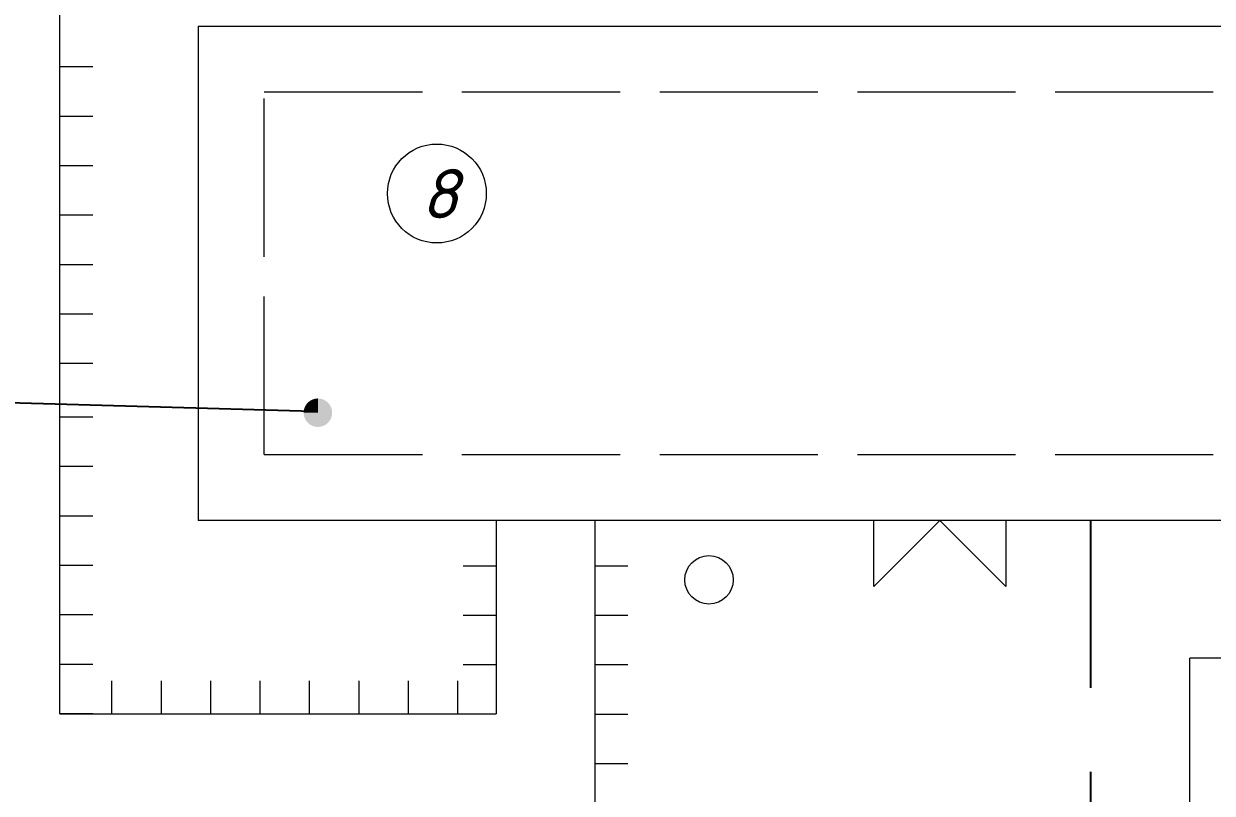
# Model space of a CAD drawing. Header units: millimetres. Extents: x 27137 to 30937, y -4667 to -569.
# Drawn here: x 28989.01 to 29025.07, y -2539.33 to -2515.99 of the extents above; entities that cross this region are included whole.
import ezdxf

# ---------------------------------------------------------------- set-up
doc = ezdxf.new("R2010")
doc.units = ezdxf.units.MM
doc.header["$LTSCALE"] = 0.4
doc.linetypes.add('ACAD_ISO02W100', pattern=[15, 12, -3])
doc.linetypes.add('штриховаяX2', pattern=[38.1, 25.4, -12.7])
doc.styles.add('Isocpeur', font='isocpeui.ttf', dxfattribs={"height": 2.5})

msp = doc.modelspace()

# ---------------------------------------------------------------- hatches: boundary and pattern name
at = {"lineweight": 15}
h = msp.add_hatch(color=256, dxfattribs=at)
h.dxf.hatch_style = 1
h.paths.add_polyline_path([(28997.5031, -2527.7852), (28997.9356, -2527.7852), (28998.3682, -2527.7852, -1)])
h.paths.add_polyline_path([(28997.9356, -2527.3527, -0.4142136), (28998.3682, -2527.7852), (28997.9356, -2527.7852)])
h = msp.add_hatch(color=256, dxfattribs=at)
h.dxf.hatch_style = 1
h.paths.add_polyline_path([(28997.9356, -2527.3527), (28997.9356, -2527.7852), (28997.5031, -2527.7852, -0.4142136)])

# ---------------------------------------------------------------- linework, layer by layer
at = {"lineweight": 15, "ltscale": 0.5}
msp.add_line((28990.1098, -2536.9192), (28990.1093, -2513.0369), dxfattribs=at)
at = {"lineweight": 15}
for p, q in [((28994.3071, -2516.0555), (29039.3071, -2516.0555)), ((28994.3071, -2516.0555), (29039.3071, -2516.0555)), ((28994.3071, -2516.0555), (28994.3071, -2531.0555)), ((28991.1091, -2517.2954), (28990.1091, -2517.2954)), ((28991.1091, -2517.2954), (28990.1091, -2517.2954)), ((28991.1091, -2517.2954), (28990.1091, -2517.2954)), ((28991.1091, -2517.2954), (28990.1091, -2517.2954)), ((28991.1091, -2517.2954), (28990.1091, -2517.2954)), ((28991.1091, -2517.2954), (28990.1091, -2517.2954)), ((28991.1091, -2517.2954), (28990.1091, -2517.2954)), ((28991.1091, -2517.2954), (28990.1091, -2517.2954)), ((28991.1091, -2517.2954), (28990.1091, -2517.2954)), ((28991.1091, -2517.2954), (28990.1091, -2517.2954)), ((28991.1091, -2517.2954), (28990.1091, -2517.2954)), ((28991.1091, -2517.2954), (28990.1091, -2517.2954)), ((28991.1091, -2517.2954), (28990.1091, -2517.2954)), ((28991.1091, -2517.2954), (28990.1091, -2517.2954)), ((28991.1091, -2517.2954), (28990.1091, -2517.2954)), ((28991.1091, -2517.2954), (28990.1091, -2517.2954)), ((28991.1091, -2517.2954), (28990.1091, -2517.2954)), ((28991.1091, -2518.7954), (28990.1091, -2518.7954)), ((28991.1091, -2518.7954), (28990.1091, -2518.7954)), ((28991.1091, -2518.7954), (28990.1091, -2518.7954)), ((28991.1091, -2518.7954), (28990.1091, -2518.7954)), ((28991.1091, -2518.7954), (28990.1091, -2518.7954)), ((28991.1091, -2518.7954), (28990.1091, -2518.7954)), ((28991.1091, -2518.7954), (28990.1091, -2518.7954)), ((28991.1091, -2518.7954), (28990.1091, -2518.7954)), ((28991.1091, -2518.7954), (28990.1091, -2518.7954)), ((28991.1091, -2518.7954), (28990.1091, -2518.7954)), ((28991.1091, -2518.7954), (28990.1091, -2518.7954)), ((28991.1091, -2520.2954), (28990.1091, -2520.2954)), ((28991.1091, -2520.2954), (28990.1091, -2520.2954)), ((28991.1091, -2520.2954), (28990.1091, -2520.2954)), ((28991.1091, -2520.2954), (28990.1091, -2520.2954)), ((28991.1091, -2520.2954), (28990.1091, -2520.2954)), ((28991.1091, -2520.2954), (28990.1091, -2520.2954)), ((28991.1091, -2520.2954), (28990.1091, -2520.2954)), ((28991.1091, -2520.2954), (28990.1091, -2520.2954)), ((28991.1091, -2520.2954), (28990.1091, -2520.2954)), ((28991.1091, -2520.2954), (28990.1091, -2520.2954)), ((28991.1091, -2520.2954), (28990.1091, -2520.2954)), ((28991.1091, -2520.2954), (28990.1091, -2520.2954)), ((28991.1091, -2520.2954), (28990.1091, -2520.2954)), ((28991.1091, -2521.7954), (28990.1091, -2521.7954)), ((28991.1091, -2521.7954), (28990.1091, -2521.7954)), ((28991.1091, -2521.7954), (28990.1091, -2521.7954)), ((28991.1091, -2521.7954), (28990.1091, -2521.7954)), ((28991.1091, -2521.7954), (28990.1091, -2521.7954)), ((28991.1091, -2521.7954), (28990.1091, -2521.7954)), ((28991.1091, -2521.7954), (28990.1091, -2521.7954)), ((28991.1091, -2521.7954), (28990.1091, -2521.7954)), ((28991.1091, -2521.7954), (28990.1091, -2521.7954)), ((28991.1091, -2521.7954), (28990.1091, -2521.7954)), ((28991.1091, -2521.7954), (28990.1091, -2521.7954)), ((28991.1091, -2521.7954), (28990.1091, -2521.7954)), ((28991.1091, -2521.7954), (28990.1091, -2521.7954)), ((28991.1091, -2521.7954), (28990.1091, -2521.7954)), ((28991.1091, -2521.7954), (28990.1091, -2521.7954)), ((28991.1091, -2521.7954), (28990.1091, -2521.7954)), ((28991.1091, -2521.7954), (28990.1091, -2521.7954)), ((28991.1098, -2521.7954), (28990.1098, -2521.7954)), ((28991.1098, -2521.7954), (28990.1098, -2521.7954)), ((28991.1098, -2521.7954), (28990.1098, -2521.7954)), ((28991.1098, -2521.7954), (28990.1098, -2521.7954)), ((28991.1098, -2521.7954), (28990.1098, -2521.7954)), ((28991.1098, -2521.7954), (28990.1098, -2521.7954)), ((28991.1098, -2521.7954), (28990.1098, -2521.7954)), ((28991.1098, -2521.7954), (28990.1098, -2521.7954)), ((28991.1098, -2521.7954), (28990.1098, -2521.7954)), ((28991.1098, -2521.7954), (28990.1098, -2521.7954)), ((28991.1098, -2521.7954), (28990.1098, -2521.7954)), ((28991.1098, -2521.7954), (28990.1098, -2521.7954)), ((28991.1098, -2521.7954), (28990.1098, -2521.7954)), ((28991.1098, -2521.7954), (28990.1098, -2521.7954)), ((28991.1098, -2521.7954), (28990.1098, -2521.7954)), ((28991.1098, -2521.7954), (28990.1098, -2521.7954)), ((28991.1098, -2521.7954), (28990.1098, -2521.7954)), ((28991.1098, -2521.7954), (28990.1098, -2521.7954)), ((28991.1098, -2521.7954), (28990.1098, -2521.7954)), ((28991.1098, -2521.7954), (28990.1098, -2521.7954)), ((28991.1098, -2521.7954), (28990.1098, -2521.7954)), ((28991.1098, -2521.7954), (28990.1098, -2521.7954)), ((28991.1098, -2521.7954), (28990.1098, -2521.7954)), ((28991.1098, -2521.7954), (28990.1098, -2521.7954)), ((28991.1098, -2521.7954), (28990.1098, -2521.7954)), ((28991.1091, -2523.2954), (28990.1091, -2523.2954)), ((28991.1091, -2523.2954), (28990.1091, -2523.2954)), ((28991.1091, -2523.2954), (28990.1091, -2523.2954)), ((28991.1091, -2523.2954), (28990.1091, -2523.2954)), ((28991.1091, -2523.2954), (28990.1091, -2523.2954)), ((28991.1091, -2523.2954), (28990.1091, -2523.2954)), ((28991.1091, -2523.2954), (28990.1091, -2523.2954)), ((28991.1091, -2523.2954), (28990.1091, -2523.2954)), ((28991.1091, -2523.2954), (28990.1091, -2523.2954)), ((28991.1091, -2523.2954), (28990.1091, -2523.2954)), ((28991.1091, -2523.2954), (28990.1091, -2523.2954)), ((28991.1098, -2523.2954), (28990.1098, -2523.2954)), ((28991.1098, -2523.2954), (28990.1098, -2523.2954)), ((28991.1098, -2523.2954), (28990.1098, -2523.2954)), ((28991.1098, -2523.2954), (28990.1098, -2523.2954)), ((28991.1098, -2523.2954), (28990.1098, -2523.2954)), ((28991.1098, -2523.2954), (28990.1098, -2523.2954)), ((28991.1098, -2523.2954), (28990.1098, -2523.2954)), ((28991.1098, -2523.2954), (28990.1098, -2523.2954)), ((28991.1098, -2523.2954), (28990.1098, -2523.2954)), ((28991.1098, -2523.2954), (28990.1098, -2523.2954)), ((28991.1098, -2523.2954), (28990.1098, -2523.2954)), ((28991.1098, -2523.2954), (28990.1098, -2523.2954)), ((28991.1098, -2523.2954), (28990.1098, -2523.2954)), ((28991.1098, -2523.2954), (28990.1098, -2523.2954)), ((28991.1098, -2523.2954), (28990.1098, -2523.2954)), ((28991.1098, -2523.2954), (28990.1098, -2523.2954)), ((28991.1098, -2523.2954), (28990.1098, -2523.2954)), ((28991.1098, -2523.2954), (28990.1098, -2523.2954)), ((28991.1098, -2523.2954), (28990.1098, -2523.2954)), ((28991.1098, -2523.2954), (28990.1098, -2523.2954)), ((28991.1098, -2523.2954), (28990.1098, -2523.2954)), ((28991.1098, -2523.2954), (28990.1098, -2523.2954)), ((28991.1098, -2523.2954), (28990.1098, -2523.2954)), ((28991.1098, -2523.2954), (28990.1098, -2523.2954)), ((28991.1098, -2523.2954), (28990.1098, -2523.2954)), ((28991.1098, -2523.2954), (28990.1098, -2523.2954)), ((28991.1098, -2523.2954), (28990.1098, -2523.2954)), ((28991.1098, -2523.2954), (28990.1098, -2523.2954)), ((28991.1098, -2524.7954), (28990.1098, -2524.7954)), ((28991.1098, -2524.7954), (28990.1098, -2524.7954)), ((28991.1098, -2524.7954), (28990.1098, -2524.7954)), ((28991.1098, -2524.7954), (28990.1098, -2524.7954)), ((28991.1098, -2524.7954), (28990.1098, -2524.7954)), ((28991.1098, -2524.7954), (28990.1098, -2524.7954)), ((28991.1098, -2524.7954), (28990.1098, -2524.7954)), ((28991.1098, -2524.7954), (28990.1098, -2524.7954)), ((28991.1098, -2524.7954), (28990.1098, -2524.7954)), ((28991.1098, -2524.7954), (28990.1098, -2524.7954)), ((28991.1098, -2524.7954), (28990.1098, -2524.7954)), ((28991.1098, -2524.7954), (28990.1098, -2524.7954)), ((28991.1098, -2524.7954), (28990.1098, -2524.7954)), ((28991.1098, -2524.7954), (28990.1098, -2524.7954)), ((28991.1098, -2524.7954), (28990.1098, -2524.7954)), ((28991.1098, -2524.7954), (28990.1098, -2524.7954)), ((28991.1098, -2524.7954), (28990.1098, -2524.7954)), ((28991.1098, -2524.7954), (28990.1098, -2524.7954)), ((28991.1098, -2524.7954), (28990.1098, -2524.7954)), ((28991.1098, -2524.7954), (28990.1098, -2524.7954)), ((28991.1098, -2524.7954), (28990.1098, -2524.7954)), ((28991.1098, -2526.2954), (28990.1098, -2526.2954)), ((28991.1098, -2526.2954), (28990.1098, -2526.2954)), ((28991.1098, -2526.2954), (28990.1098, -2526.2954)), ((28991.1098, -2526.2954), (28990.1098, -2526.2954)), ((28991.1098, -2526.2954), (28990.1098, -2526.2954)), ((28991.1098, -2526.2954), (28990.1098, -2526.2954)), ((28991.1098, -2526.2954), (28990.1098, -2526.2954)), ((28991.1098, -2526.2954), (28990.1098, -2526.2954)), ((28991.1098, -2526.2954), (28990.1098, -2526.2954)), ((28991.1098, -2526.2954), (28990.1098, -2526.2954)), ((28991.1098, -2526.2954), (28990.1098, -2526.2954)), ((28991.1098, -2526.2954), (28990.1098, -2526.2954)), ((28991.1098, -2526.2954), (28990.1098, -2526.2954)), ((28991.1098, -2526.2954), (28990.1098, -2526.2954)), ((28991.1098, -2526.2954), (28990.1098, -2526.2954)), ((28991.1098, -2526.2954), (28990.1098, -2526.2954)), ((28991.1098, -2526.2954), (28990.1098, -2526.2954)), ((28991.1098, -2526.2954), (28990.1098, -2526.2954)), ((28991.1098, -2526.2954), (28990.1098, -2526.2954)), ((28991.1098, -2526.2954), (28990.1098, -2526.2954)), ((28991.1098, -2526.2954), (28990.1098, -2526.2954)), ((28991.1098, -2526.2954), (28990.1098, -2526.2954)), ((28991.1098, -2526.2954), (28990.1098, -2526.2954)), ((28991.1098, -2526.2954), (28990.1098, -2526.2954)), ((28991.1098, -2526.2954), (28990.1098, -2526.2954)), ((28991.1098, -2526.2954), (28990.1098, -2526.2954)), ((28991.1098, -2526.2954), (28990.1098, -2526.2954)), ((28991.1098, -2526.2954), (28990.1098, -2526.2954)), ((28991.1098, -2526.2954), (28990.1098, -2526.2954)), ((28991.1098, -2526.2954), (28990.1098, -2526.2954)), ((28991.1098, -2526.2954), (28990.1098, -2526.2954)), ((28991.1098, -2526.2954), (28990.1098, -2526.2954)), ((28991.1098, -2526.2954), (28990.1098, -2526.2954)), ((28991.1098, -2526.2954), (28990.1098, -2526.2954)), ((28991.1098, -2526.2954), (28990.1098, -2526.2954)), ((28991.1098, -2526.2954), (28990.1098, -2526.2954)), ((28991.1098, -2526.2954), (28990.1098, -2526.2954)), ((28991.1098, -2526.2954), (28990.1098, -2526.2954)), ((28991.1098, -2526.2954), (28990.1098, -2526.2954)), ((28991.1098, -2526.2954), (28990.1098, -2526.2954)), ((28991.1098, -2526.2954), (28990.1098, -2526.2954)), ((28991.1098, -2526.2954), (28990.1098, -2526.2954)), ((28991.1098, -2526.2954), (28990.1098, -2526.2954)), ((28991.1098, -2526.2954), (28990.1098, -2526.2954)), ((28991.1098, -2526.2954), (28990.1098, -2526.2954)), ((28991.1098, -2526.2954), (28990.1098, -2526.2954)), ((28991.1098, -2526.2954), (28990.1098, -2526.2954)), ((28991.1098, -2526.2954), (28990.1098, -2526.2954)), ((28991.1098, -2526.2954), (28990.1098, -2526.2954)), ((28991.1098, -2526.2954), (28990.1098, -2526.2954)), ((28991.1098, -2526.2954), (28990.1098, -2526.2954)), ((28991.1098, -2526.2954), (28990.1098, -2526.2954)), ((28991.1098, -2526.2954), (28990.1098, -2526.2954)), ((28991.1098, -2526.2954), (28990.1098, -2526.2954)), ((28991.1098, -2526.2954), (28990.1098, -2526.2954)), ((28991.1098, -2526.2954), (28990.1098, -2526.2954)), ((28991.1098, -2526.2954), (28990.1098, -2526.2954)), ((28991.1098, -2526.2954), (28990.1098, -2526.2954)), ((28991.1098, -2526.2954), (28990.1098, -2526.2954)), ((28991.1098, -2526.2954), (28990.1098, -2526.2954)), ((28991.1098, -2526.2954), (28990.1098, -2526.2954)), ((28991.1098, -2526.2954), (28990.1098, -2526.2954)), ((28991.1098, -2526.2954), (28990.1098, -2526.2954)), ((28991.1098, -2526.2954), (28990.1098, -2526.2954)), ((28991.1098, -2526.2954), (28990.1098, -2526.2954)), ((28991.1098, -2526.2954), (28990.1098, -2526.2954)), ((28991.1098, -2526.2954), (28990.1098, -2526.2954)), ((28991.1098, -2527.9192), (28990.1098, -2527.9192)), ((28991.1098, -2527.9192), (28990.1098, -2527.9192)), ((28991.1098, -2527.9192), (28990.1098, -2527.9192)), ((28991.1098, -2527.9192), (28990.1098, -2527.9192)), ((28991.1098, -2527.9192), (28990.1098, -2527.9192)), ((28991.1098, -2527.9192), (28990.1098, -2527.9192)), ((28991.1098, -2527.9192), (28990.1098, -2527.9192)), ((28991.1098, -2527.9192), (28990.1098, -2527.9192)), ((28991.1098, -2527.9192), (28990.1098, -2527.9192)), ((28991.1098, -2527.9192), (28990.1098, -2527.9192)), ((28991.1098, -2527.9192), (28990.1098, -2527.9192)), ((28991.1098, -2527.9192), (28990.1098, -2527.9192)), ((28991.1098, -2527.9192), (28990.1098, -2527.9192)), ((28991.1098, -2527.9192), (28990.1098, -2527.9192)), ((28991.1098, -2527.9192), (28990.1098, -2527.9192)), ((28991.1098, -2527.9192), (28990.1098, -2527.9192)), ((28991.1098, -2527.9192), (28990.1098, -2527.9192)), ((28991.1098, -2527.9192), (28990.1098, -2527.9192)), ((28991.1098, -2527.9192), (28990.1098, -2527.9192)), ((28991.1098, -2527.9192), (28990.1098, -2527.9192)), ((28991.1098, -2527.9192), (28990.1098, -2527.9192)), ((28991.1098, -2527.9192), (28990.1098, -2527.9192)), ((28991.1098, -2527.9192), (28990.1098, -2527.9192)), ((28991.1098, -2527.9192), (28990.1098, -2527.9192)), ((28991.1098, -2527.9192), (28990.1098, -2527.9192)), ((28991.1098, -2529.4192), (28990.1098, -2529.4192)), ((28991.1098, -2529.4192), (28990.1098, -2529.4192)), ((28991.1098, -2529.4192), (28990.1098, -2529.4192)), ((28991.1098, -2529.4192), (28990.1098, -2529.4192)), ((28991.1098, -2529.4192), (28990.1098, -2529.4192)), ((28991.1098, -2529.4192), (28990.1098, -2529.4192)), ((28991.1098, -2529.4192), (28990.1098, -2529.4192)), ((28991.1098, -2529.4192), (28990.1098, -2529.4192)), ((28991.1098, -2529.4192), (28990.1098, -2529.4192)), ((28991.1098, -2529.4192), (28990.1098, -2529.4192)), ((28991.1098, -2529.4192), (28990.1098, -2529.4192)), ((28991.1098, -2529.4192), (28990.1098, -2529.4192)), ((28991.1098, -2529.4192), (28990.1098, -2529.4192)), ((28991.1098, -2529.4192), (28990.1098, -2529.4192)), ((28991.1098, -2529.4192), (28990.1098, -2529.4192)), ((28991.1098, -2529.4192), (28990.1098, -2529.4192)), ((28991.1098, -2529.4192), (28990.1098, -2529.4192)), ((28991.1098, -2530.9192), (28990.1098, -2530.9192)), ((28991.1098, -2530.9192), (28990.1098, -2530.9192)), ((28991.1098, -2530.9192), (28990.1098, -2530.9192)), ((28991.1098, -2530.9192), (28990.1098, -2530.9192)), ((28991.1098, -2530.9192), (28990.1098, -2530.9192)), ((28991.1098, -2530.9192), (28990.1098, -2530.9192)), ((28991.1098, -2530.9192), (28990.1098, -2530.9192)), ((28991.1098, -2530.9192), (28990.1098, -2530.9192)), ((28991.1098, -2530.9192), (28990.1098, -2530.9192)), ((28991.1098, -2530.9192), (28990.1098, -2530.9192)), ((28991.1098, -2530.9192), (28990.1098, -2530.9192)), ((29039.3071, -2531.0555), (28994.3071, -2531.0555)), ((29003.3436, -2531.0555), (29003.3436, -2536.9192)), ((29003.3436, -2531.0555), (29003.3436, -2536.9192)), ((29006.3436, -2531.0555), (29006.3436, -2539.9192)), ((29014.8071, -2533.0555), (29014.8071, -2531.0555)), ((29014.8071, -2533.0555), (29016.8071, -2531.0555)), ((29016.8071, -2531.0555), (29018.8071, -2533.0555)), ((29018.8071, -2531.0555), (29018.8071, -2533.0555)), ((28991.1098, -2532.4192), (28990.1098, -2532.4192)), ((28991.1098, -2532.4192), (28990.1098, -2532.4192)), ((28991.1098, -2532.4192), (28990.1098, -2532.4192)), ((28991.1098, -2532.4192), (28990.1098, -2532.4192)), ((28991.1098, -2532.4192), (28990.1098, -2532.4192)), ((28991.1098, -2532.4192), (28990.1098, -2532.4192)), ((28991.1098, -2532.4192), (28990.1098, -2532.4192)), ((28991.1098, -2532.4192), (28990.1098, -2532.4192)), ((28991.1098, -2532.4192), (28990.1098, -2532.4192)), ((28991.1098, -2532.4192), (28990.1098, -2532.4192)), ((28991.1098, -2532.4192), (28990.1098, -2532.4192)), ((28991.1098, -2532.4192), (28990.1098, -2532.4192)), ((28991.1098, -2532.4192), (28990.1098, -2532.4192)), ((29002.3436, -2532.4269), (29003.3436, -2532.4269)), ((29002.3436, -2532.4269), (29003.3436, -2532.4269)), ((29006.3436, -2532.4269), (29007.3436, -2532.4269)), ((29006.3436, -2532.4269), (29007.3436, -2532.4269)), ((28991.1098, -2533.9192), (28990.1098, -2533.9192)), ((28991.1098, -2533.9192), (28990.1098, -2533.9192)), ((28991.1098, -2533.9192), (28990.1098, -2533.9192)), ((28991.1098, -2533.9192), (28990.1098, -2533.9192)), ((28991.1098, -2533.9192), (28990.1098, -2533.9192)), ((28991.1098, -2533.9192), (28990.1098, -2533.9192)), ((28991.1098, -2533.9192), (28990.1098, -2533.9192)), ((28991.1098, -2533.9192), (28990.1098, -2533.9192)), ((28991.1098, -2533.9192), (28990.1098, -2533.9192)), ((28991.1098, -2533.9192), (28990.1098, -2533.9192)), ((28991.1098, -2533.9192), (28990.1098, -2533.9192)), ((28991.1098, -2533.9192), (28990.1098, -2533.9192)), ((28991.1098, -2533.9192), (28990.1098, -2533.9192)), ((28991.1098, -2533.9192), (28990.1098, -2533.9192)), ((28991.1098, -2533.9192), (28990.1098, -2533.9192)), ((28991.1098, -2533.9192), (28990.1098, -2533.9192)), ((28991.1098, -2533.9192), (28990.1098, -2533.9192)), ((28991.1105, -2533.9192), (28990.1105, -2533.9192)), ((28991.1105, -2533.9192), (28990.1105, -2533.9192)), ((28991.1105, -2533.9192), (28990.1105, -2533.9192)), ((28991.1105, -2533.9192), (28990.1105, -2533.9192)), ((28991.1105, -2533.9192), (28990.1105, -2533.9192)), ((28991.1105, -2533.9192), (28990.1105, -2533.9192)), ((28991.1105, -2533.9192), (28990.1105, -2533.9192)), ((28991.1105, -2533.9192), (28990.1105, -2533.9192)), ((28991.1105, -2533.9192), (28990.1105, -2533.9192)), ((28991.1105, -2533.9192), (28990.1105, -2533.9192)), ((28991.1105, -2533.9192), (28990.1105, -2533.9192)), ((28991.1105, -2533.9192), (28990.1105, -2533.9192)), ((28991.1105, -2533.9192), (28990.1105, -2533.9192)), ((28991.1105, -2533.9192), (28990.1105, -2533.9192)), ((28991.1105, -2533.9192), (28990.1105, -2533.9192)), ((28991.1105, -2533.9192), (28990.1105, -2533.9192)), ((28991.1105, -2533.9192), (28990.1105, -2533.9192)), ((28991.1105, -2533.9192), (28990.1105, -2533.9192)), ((28991.1105, -2533.9192), (28990.1105, -2533.9192)), ((28991.1105, -2533.9192), (28990.1105, -2533.9192)), ((28991.1105, -2533.9192), (28990.1105, -2533.9192)), ((28991.1105, -2533.9192), (28990.1105, -2533.9192)), ((28991.1105, -2533.9192), (28990.1105, -2533.9192)), ((28991.1105, -2533.9192), (28990.1105, -2533.9192)), ((28991.1105, -2533.9192), (28990.1105, -2533.9192)), ((29002.3436, -2533.9269), (29003.3436, -2533.9269)), ((29002.3436, -2533.9269), (29003.3436, -2533.9269)), ((29006.3436, -2533.9269), (29007.3436, -2533.9269)), ((29006.3436, -2533.9269), (29007.3436, -2533.9269)), ((29024.396, -2580.2309), (29024.396, -2535.2309)), ((29039.396, -2535.2309), (29024.396, -2535.2309)), ((28991.1098, -2535.4192), (28990.1098, -2535.4192)), ((28991.1098, -2535.4192), (28990.1098, -2535.4192)), ((28991.1098, -2535.4192), (28990.1098, -2535.4192)), ((28991.1098, -2535.4192), (28990.1098, -2535.4192)), ((28991.1098, -2535.4192), (28990.1098, -2535.4192)), ((28991.1098, -2535.4192), (28990.1098, -2535.4192)), ((28991.1098, -2535.4192), (28990.1098, -2535.4192)), ((28991.1098, -2535.4192), (28990.1098, -2535.4192)), ((28991.1098, -2535.4192), (28990.1098, -2535.4192)), ((28991.1098, -2535.4192), (28990.1098, -2535.4192)), ((28991.1098, -2535.4192), (28990.1098, -2535.4192)), ((28991.1105, -2535.4192), (28990.1105, -2535.4192)), ((28991.1105, -2535.4192), (28990.1105, -2535.4192)), ((28991.1105, -2535.4192), (28990.1105, -2535.4192)), ((28991.1105, -2535.4192), (28990.1105, -2535.4192)), ((28991.1105, -2535.4192), (28990.1105, -2535.4192)), ((28991.1105, -2535.4192), (28990.1105, -2535.4192)), ((28991.1105, -2535.4192), (28990.1105, -2535.4192)), ((28991.1105, -2535.4192), (28990.1105, -2535.4192)), ((28991.1105, -2535.4192), (28990.1105, -2535.4192)), ((28991.1105, -2535.4192), (28990.1105, -2535.4192)), ((28991.1105, -2535.4192), (28990.1105, -2535.4192)), ((28991.1105, -2535.4192), (28990.1105, -2535.4192)), ((28991.1105, -2535.4192), (28990.1105, -2535.4192)), ((28991.1105, -2535.4192), (28990.1105, -2535.4192)), ((28991.1105, -2535.4192), (28990.1105, -2535.4192)), ((28991.1105, -2535.4192), (28990.1105, -2535.4192)), ((28991.1105, -2535.4192), (28990.1105, -2535.4192)), ((29002.3436, -2535.4269), (29003.3436, -2535.4269)), ((29002.3436, -2535.4269), (29003.3436, -2535.4269)), ((29002.3436, -2535.4269), (29003.3436, -2535.4269)), ((29006.3436, -2535.4269), (29007.3436, -2535.4269)), ((29006.3436, -2535.4269), (29007.3436, -2535.4269)), ((29006.3436, -2535.4269), (29007.3436, -2535.4269)), ((28991.6853, -2536.9192), (28991.6853, -2535.9192)), ((28991.6853, -2536.9192), (28991.6853, -2535.9192)), ((28991.6853, -2536.9192), (28991.6853, -2535.9192)), ((28991.6853, -2536.9192), (28991.6853, -2535.9192)), ((28993.1853, -2536.9192), (28993.1853, -2535.9192)), ((28993.1853, -2536.9192), (28993.1853, -2535.9192)), ((28994.6853, -2536.9192), (28994.6853, -2535.9192)), ((28994.6853, -2536.9192), (28994.6853, -2535.9192)), ((28996.1853, -2536.9192), (28996.1853, -2535.9192)), ((28996.1853, -2536.9192), (28996.1853, -2535.9192)), ((28997.6853, -2536.9192), (28997.6853, -2535.9192)), ((28997.6853, -2536.9192), (28997.6853, -2535.9192)), ((28999.1853, -2536.9192), (28999.1853, -2535.9192)), ((28999.1853, -2536.9192), (28999.1853, -2535.9192)), ((29000.6853, -2536.9192), (29000.6853, -2535.9192)), ((29000.6853, -2536.9192), (29000.6853, -2535.9192)), ((29002.1853, -2536.9192), (29002.1853, -2535.9192)), ((29002.1853, -2536.9192), (29002.1853, -2535.9192)), ((28990.1098, -2536.9192), (29003.3436, -2536.9192)), ((28991.1098, -2536.9192), (28990.1098, -2536.9192)), ((28991.1098, -2536.9192), (28990.1098, -2536.9192)), ((28991.1098, -2536.9192), (28990.1098, -2536.9192)), ((28991.1098, -2536.9192), (28990.1098, -2536.9192)), ((28991.1098, -2536.9192), (28990.1098, -2536.9192)), ((28991.1098, -2536.9192), (28990.1098, -2536.9192)), ((28991.1098, -2536.9192), (28990.1098, -2536.9192)), ((28991.1098, -2536.9192), (28990.1098, -2536.9192)), ((28991.1098, -2536.9192), (28990.1098, -2536.9192)), ((28991.1098, -2536.9192), (28990.1098, -2536.9192)), ((28991.1098, -2536.9192), (28990.1098, -2536.9192)), ((28991.1098, -2536.9192), (28990.1098, -2536.9192)), ((28991.1098, -2536.9192), (28990.1098, -2536.9192)), ((28991.1098, -2536.9192), (28990.1098, -2536.9192)), ((28991.1098, -2536.9192), (28990.1098, -2536.9192)), ((28991.1098, -2536.9192), (28990.1098, -2536.9192)), ((28991.1098, -2536.9192), (28990.1098, -2536.9192)), ((28991.1098, -2536.9192), (28990.1098, -2536.9192)), ((28991.1098, -2536.9192), (28990.1098, -2536.9192)), ((28991.1098, -2536.9192), (28990.1098, -2536.9192)), ((28991.1098, -2536.9192), (28990.1098, -2536.9192)), ((28991.1105, -2536.9192), (28990.1105, -2536.9192)), ((28991.1105, -2536.9192), (28990.1105, -2536.9192)), ((28991.1105, -2536.9192), (28990.1105, -2536.9192)), ((28991.1105, -2536.9192), (28990.1105, -2536.9192)), ((28991.1105, -2536.9192), (28990.1105, -2536.9192)), ((28991.1105, -2536.9192), (28990.1105, -2536.9192)), ((28991.1105, -2536.9192), (28990.1105, -2536.9192)), ((28991.1105, -2536.9192), (28990.1105, -2536.9192)), ((28991.1105, -2536.9192), (28990.1105, -2536.9192)), ((28991.1105, -2536.9192), (28990.1105, -2536.9192)), ((28991.1105, -2536.9192), (28990.1105, -2536.9192)), ((29006.3436, -2536.9269), (29007.3436, -2536.9269)), ((29006.3436, -2536.9269), (29007.3436, -2536.9269)), ((29006.3436, -2538.4269), (29007.3436, -2538.4269))]:
    msp.add_line(p, q, dxfattribs=at)
at = {"linetype": 'ACAD_ISO02W100', "lineweight": 15}
for p, q in [((28996.3071, -2529.0555), (28996.3071, -2518.0555)), ((28996.3071, -2518.0555), (29037.3071, -2518.0555)), ((28996.3071, -2529.0555), (29037.3071, -2529.0555))]:
    msp.add_line(p, q, dxfattribs=at)
at = {"ltscale": 0.5}
msp.add_line((28971.8391, -2526.9957), (28997.7797, -2527.7419), dxfattribs=at)
at = {"linetype": 'штриховаяX2', "ltscale": 0.5}
msp.add_line((29021.3754, -2531.0555), (29021.3754, -2656.1993), dxfattribs=at)
at = {"lineweight": 15}
for centre, radius in [((29001.5463, -2521.1365), 1.5), ((29009.8037, -2532.8542), 0.7344)]:
    msp.add_circle(centre, radius, dxfattribs=at)

# ---------------------------------------------------------------- texts
at = {"lineweight": 15, "insert": (29002.1949, -2520.3926), "char_height": 1.5, "attachment_point": 3, "rotation": 359.83839, "style": 'Isocpeur'}
msp.add_mtext_dynamic_manual_height_columns('8', width=1.525272, gutter_width=12.5, heights=[0], dxfattribs=at)

doc.saveas('drawing.dxf')
